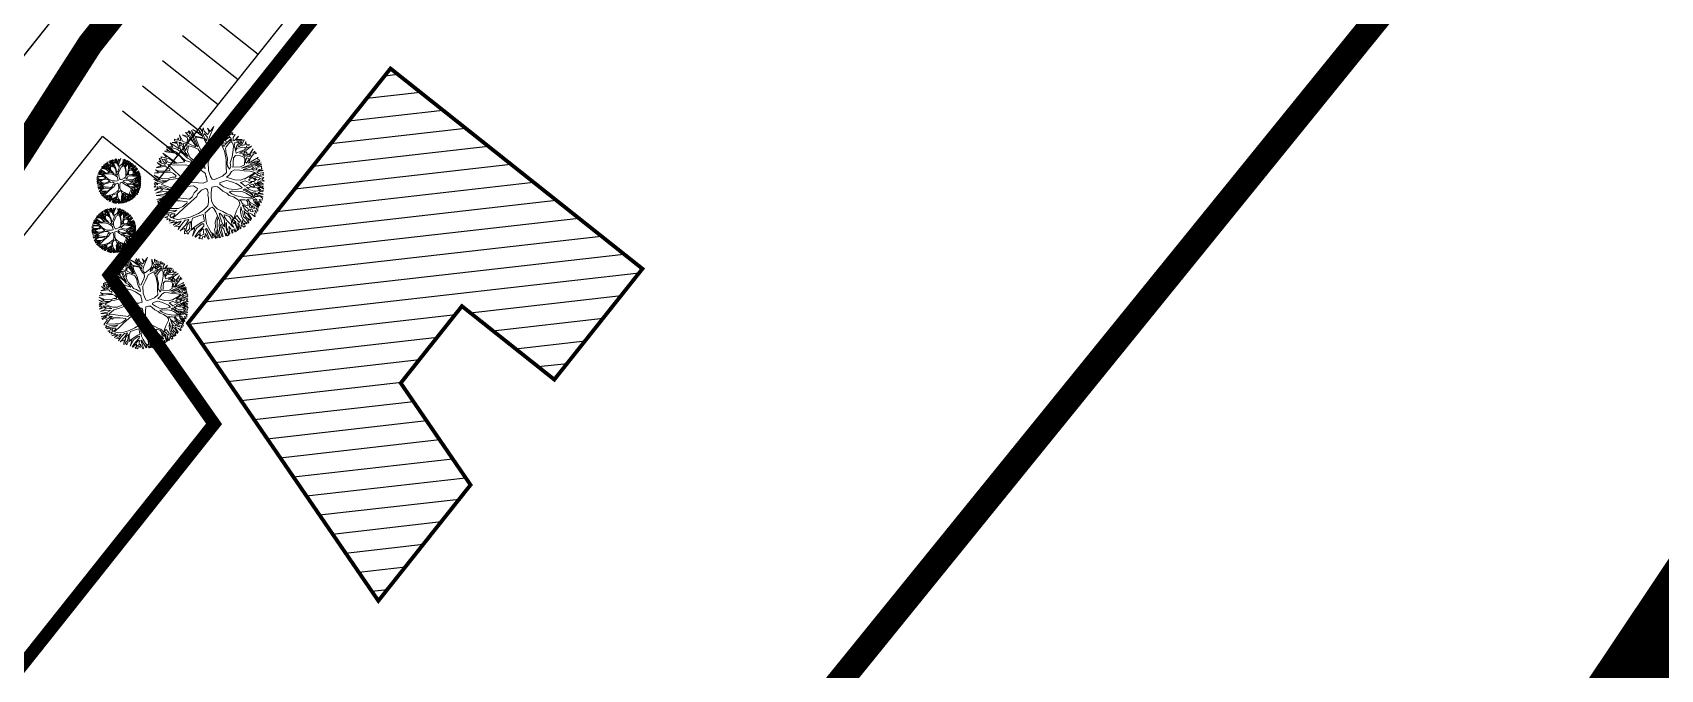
# Model space of a CAD drawing. Header units: metres. Extents: x -664657 to -643449, y -1076720 to -1062383.
# Drawn here: x -660908.2 to -660781.8, y -1067003.8 to -1066954.3 of the extents above; entities that cross this region are included whole.
import ezdxf

# ---------------------------------------------------------------- set-up
doc = ezdxf.new("R2010")
doc.units = ezdxf.units.M
doc.header["$LTSCALE"] = 0.1
doc.linetypes.add('DASHED', pattern=[19.05, 12.7, -6.35])
doc.linetypes.add('EVENDASH', pattern=[6.35, 3.175, -3.175])
doc.layers.get('0').update_dxf_attribs({"color": 8, "lineweight": 9})
doc.layers.add('AA_THER_DOPRAVA', color=142, linetype='Continuous')
doc.layers.add('AA_THER_KOMUNIKACE', color=201, linetype='Continuous')
doc.layers.add('AA_THER_STAFAZ', color=252, linetype='Continuous', lineweight=0)
doc.layers.add('FLOATING-WINDOWS', color=2, linetype='Continuous', plot=False)

# ---------------------------------------------------------------- blocks, each defined once
blk = doc.blocks.new('A$C0C461CEA')
for p, q in [((-0.108, 0.579), (-0.136, 0.688)), ((-0.136, 0.688), (-0.031, 0.479)), ((-0.062, 0.681), (-0.084, 0.71)), ((-0.084, 0.71), (-0.025, 0.681)), ((0.086, 0.573), (-0.062, 0.681)), ((-0.025, 0.681), (-0.029, 0.73)), ((-0.029, 0.73), (-0.001, 0.656)), ((0.063, 0.606), (-0.009, 0.765)), ((-0.009, 0.765), (0.101, 0.706)), ((0.049, 0.709), (0.1, 0.674)), ((0.071, 0.64), (0.049, 0.709)), ((0.101, 0.706), (0.094, 0.804)), ((0.094, 0.804), (0.195, 0.61)), ((0.1, 0.674), (0.148, 0.626)), ((0.214, 0.725), (0.134, 0.788)), ((0.134, 0.788), (0.212, 0.751)), ((0.191, 0.795), (0.205, 0.826)), ((0.231, 0.749), (0.191, 0.795)), ((0.195, 0.61), (0.214, 0.725)), ((0.205, 0.826), (0.247, 0.779)), ((0.212, 0.751), (0.231, 0.749)), ((0.226, 0.644), (0.236, 0.684)), ((0.236, 0.684), (0.278, 0.625)), ((0.247, 0.779), (0.283, 0.818)), ((0.256, 0.734), (0.28, 0.713)), ((0.257, 0.695), (0.256, 0.734)), ((0.272, 0.676), (0.257, 0.695)), ((0.291, 0.657), (0.272, 0.676)), ((0.283, 0.818), (0.273, 0.766)), ((0.273, 0.766), (0.303, 0.735)), ((0.28, 0.713), (0.29, 0.678)), ((0.29, 0.678), (0.291, 0.657)), ((0.298, 0.594), (0.316, 0.668)), ((0.303, 0.735), (0.335, 0.855)), ((0.316, 0.668), (0.354, 0.641)), ((0.335, 0.855), (0.332, 0.706)), ((0.332, 0.706), (0.398, 0.641)), ((0.448, 0.732), (0.381, 0.832)), ((0.381, 0.832), (0.473, 0.745)), ((0.398, 0.641), (0.448, 0.732)), ((0.438, 0.663), (0.419, 0.639)), ((0.471, 0.697), (0.438, 0.663)), ((0.483, 0.777), (0.463, 0.845)), ((0.463, 0.845), (0.503, 0.812)), ((0.482, 0.682), (0.471, 0.697)), ((0.473, 0.745), (0.483, 0.777)), ((0.492, 0.669), (0.482, 0.682)), ((0.49, 0.711), (0.491, 0.762)), ((0.505, 0.682), (0.49, 0.711)), ((0.491, 0.762), (0.519, 0.739)), ((0.503, 0.634), (0.492, 0.669)), ((0.503, 0.812), (0.541, 0.849)), ((0.518, 0.634), (0.505, 0.682)), ((0.519, 0.739), (0.518, 0.634)), ((0.541, 0.849), (0.523, 0.775)), ((0.523, 0.775), (0.552, 0.829)), ((0.539, 0.622), (0.547, 0.66)), ((0.544, 0.723), (0.568, 0.689)), ((0.547, 0.66), (0.544, 0.723)), ((0.552, 0.829), (0.55, 0.733)), ((0.55, 0.733), (0.572, 0.716)), ((0.568, 0.689), (0.562, 0.609)), ((0.572, 0.716), (0.592, 0.82)), ((0.6, 0.66), (0.581, 0.563)), ((0.592, 0.82), (0.599, 0.69)), ((0.599, 0.69), (0.656, 0.641)), ((0.629, 0.644), (0.6, 0.66)), ((0.732, 0.619), (0.623, 0.824)), ((0.623, 0.824), (0.721, 0.691)), ((0.721, 0.691), (0.725, 0.772)), ((0.725, 0.772), (0.739, 0.638)), ((0.739, 0.638), (0.773, 0.691)), ((0.773, 0.691), (0.762, 0.79)), ((0.762, 0.79), (0.78, 0.708)), ((0.78, 0.708), (0.782, 0.71)), ((0.782, 0.71), (0.826, 0.755)), ((0.826, 0.755), (0.807, 0.687)), ((0.807, 0.687), (0.84, 0.599)), ((1.024, 0.679), (0.847, 0.53)), ((0.888, 0.613), (0.897, 0.711)), ((0.897, 0.711), (0.915, 0.627)), ((0.915, 0.627), (1.024, 0.679)), ((-0.436, 0.238), (-0.503, 0.376)), ((-0.503, 0.376), (-0.397, 0.235)), ((-0.394, 0.371), (-0.482, 0.412)), ((-0.482, 0.412), (-0.394, 0.388)), ((-0.394, 0.388), (-0.424, 0.459)), ((-0.424, 0.459), (-0.372, 0.399)), ((-0.256, 0.32), (-0.394, 0.371)), ((-0.386, 0.487), (-0.377, 0.497)), ((-0.28, 0.452), (-0.386, 0.487)), ((-0.377, 0.497), (-0.291, 0.473)), ((-0.372, 0.399), (-0.265, 0.347)), ((-0.291, 0.473), (-0.326, 0.577)), ((-0.326, 0.577), (-0.279, 0.488)), ((-0.256, 0.522), (-0.284, 0.582)), ((-0.284, 0.582), (-0.25, 0.553)), ((-0.209, 0.421), (-0.28, 0.452)), ((-0.279, 0.488), (-0.209, 0.448)), ((-0.265, 0.347), (-0.176, 0.312)), ((-0.207, 0.472), (-0.256, 0.522)), ((-0.25, 0.553), (-0.251, 0.627)), ((-0.251, 0.627), (-0.205, 0.61)), ((-0.215, 0.587), (-0.164, 0.562)), ((-0.208, 0.57), (-0.215, 0.587)), ((-0.212, 0.536), (-0.208, 0.57)), ((-0.186, 0.48), (-0.212, 0.536)), ((-0.209, 0.448), (-0.207, 0.472)), ((-0.194, 0.381), (-0.209, 0.421)), ((-0.205, 0.61), (-0.205, 0.641)), ((-0.205, 0.641), (-0.143, 0.596)), ((-0.162, 0.346), (-0.194, 0.381)), ((-0.163, 0.47), (-0.186, 0.48)), ((-0.176, 0.312), (-0.162, 0.346)), ((-0.164, 0.562), (-0.163, 0.47)), ((-0.157, 0.436), (-0.114, 0.321)), ((-0.081, 0.391), (-0.157, 0.436)), ((-0.143, 0.596), (-0.108, 0.579)), ((-0.134, 0.562), (-0.138, 0.487)), ((-0.138, 0.487), (-0.095, 0.443)), ((-0.111, 0.544), (-0.134, 0.562)), ((-0.084, 0.536), (-0.111, 0.544)), ((-0.095, 0.443), (-0.013, 0.385)), ((-0.05, 0.471), (-0.084, 0.536)), ((0.012, 0.333), (-0.081, 0.391)), ((-0.013, 0.385), (-0.05, 0.471)), ((-0.031, 0.479), (0.019, 0.379)), ((-0.001, 0.656), (0.063, 0.606)), ((0.154, 0.269), (0.012, 0.333)), ((0.019, 0.379), (0.096, 0.349)), ((0.115, 0.58), (0.071, 0.64)), ((0.141, 0.467), (0.086, 0.573)), ((0.096, 0.349), (0.175, 0.322)), ((0.154, 0.458), (0.115, 0.58)), ((0.175, 0.322), (0.141, 0.467)), ((0.148, 0.626), (0.198, 0.54)), ((0.193, 0.345), (0.154, 0.458)), ((0.24, 0.295), (0.193, 0.345)), ((0.198, 0.54), (0.234, 0.438)), ((0.212, 0.581), (0.226, 0.644)), ((0.236, 0.499), (0.212, 0.581)), ((0.234, 0.438), (0.258, 0.367)), ((0.281, 0.388), (0.236, 0.499)), ((0.258, 0.367), (0.296, 0.309)), ((0.278, 0.625), (0.267, 0.543)), ((0.267, 0.543), (0.281, 0.388)), ((0.299, 0.519), (0.298, 0.594)), ((0.359, 0.578), (0.299, 0.519)), ((0.314, 0.414), (0.309, 0.363)), ((0.309, 0.363), (0.334, 0.286)), ((0.318, 0.477), (0.314, 0.414)), ((0.392, 0.572), (0.318, 0.477)), ((0.354, 0.641), (0.373, 0.618)), ((0.373, 0.618), (0.359, 0.578)), ((0.469, 0.501), (0.392, 0.572)), ((0.419, 0.639), (0.417, 0.618)), ((0.417, 0.618), (0.449, 0.568)), ((0.449, 0.568), (0.492, 0.518)), ((0.532, 0.422), (0.469, 0.501)), ((0.492, 0.518), (0.511, 0.491)), ((0.512, 0.575), (0.503, 0.634)), ((0.511, 0.491), (0.512, 0.575)), ((0.53, 0.531), (0.539, 0.622)), ((0.551, 0.471), (0.53, 0.531)), ((0.54, 0.324), (0.532, 0.422)), ((0.562, 0.609), (0.551, 0.471)), ((0.571, 0.374), (0.551, 0.283)), ((0.574, 0.456), (0.571, 0.374)), ((0.581, 0.563), (0.574, 0.456)), ((0.699, 0.587), (0.629, 0.644)), ((0.656, 0.641), (0.716, 0.594)), ((0.735, 0.569), (0.699, 0.587)), ((0.716, 0.594), (0.732, 0.619)), ((0.731, 0.289), (0.76, 0.363)), ((0.736, 0.502), (0.735, 0.569)), ((0.738, 0.409), (0.736, 0.502)), ((0.76, 0.363), (0.738, 0.409)), ((0.756, 0.617), (0.75, 0.55)), ((0.75, 0.55), (0.759, 0.494)), ((0.785, 0.647), (0.756, 0.617)), ((0.759, 0.494), (0.811, 0.549)), ((0.772, 0.454), (0.768, 0.41)), ((0.768, 0.41), (0.8, 0.37)), ((0.847, 0.53), (0.772, 0.454)), ((0.811, 0.549), (0.785, 0.647)), ((0.8, 0.37), (0.955, 0.401)), ((0.84, 0.599), (0.888, 0.613)), ((0.943, 0.354), (0.922, 0.336)), ((0.922, 0.336), (0.992, 0.342)), ((0.983, 0.384), (0.943, 0.354)), ((0.955, 0.401), (1.039, 0.454)), ((1.022, 0.404), (0.983, 0.384)), ((0.992, 0.342), (1.008, 0.359)), ((1.008, 0.359), (1.022, 0.404)), ((1.039, 0.454), (1.103, 0.589)), ((1.06, 0.421), (1.046, 0.396)), ((1.046, 0.396), (1.046, 0.37)), ((1.046, 0.37), (1.102, 0.394)), ((1.085, 0.438), (1.06, 0.421)), ((1.084, 0.364), (1.065, 0.329)), ((1.065, 0.329), (1.216, 0.353)), ((1.103, 0.589), (1.074, 0.465)), ((1.074, 0.465), (1.137, 0.506)), ((1.151, 0.377), (1.084, 0.364)), ((1.117, 0.447), (1.085, 0.438)), ((1.102, 0.394), (1.117, 0.447)), ((1.157, 0.334), (1.115, 0.327)), ((1.137, 0.506), (1.166, 0.562)), ((1.154, 0.472), (1.142, 0.409)), ((1.142, 0.409), (1.193, 0.416)), ((1.216, 0.393), (1.151, 0.377)), ((1.213, 0.508), (1.154, 0.472)), ((1.223, 0.332), (1.157, 0.334)), ((1.166, 0.562), (1.164, 0.508)), ((1.164, 0.508), (1.213, 0.508)), ((1.193, 0.416), (1.206, 0.47)), ((1.206, 0.47), (1.232, 0.441)), ((1.216, 0.353), (1.216, 0.393)), ((1.221, 0.303), (1.223, 0.332)), ((1.232, 0.441), (1.276, 0.429)), ((1.276, 0.429), (1.239, 0.399)), ((1.239, 0.399), (1.239, 0.378)), ((1.239, 0.378), (1.266, 0.383)), ((1.336, 0.335), (1.265, 0.299)), ((1.266, 0.383), (1.281, 0.398)), ((1.308, 0.383), (1.275, 0.358)), ((1.275, 0.358), (1.336, 0.335)), ((1.281, 0.398), (1.308, 0.383)), ((-0.493, -0.002), (-0.644, 0.041)), ((-0.644, 0.041), (-0.485, 0.03)), ((-0.635, 0.101), (-0.551, 0.117)), ((-0.519, 0.086), (-0.635, 0.101)), ((-0.612, 0.165), (-0.577, 0.172)), ((-0.557, 0.142), (-0.612, 0.165)), ((-0.577, 0.172), (-0.583, 0.229)), ((-0.583, 0.229), (-0.536, 0.174)), ((-0.551, 0.117), (-0.557, 0.142)), ((-0.526, 0.187), (-0.556, 0.247)), ((-0.556, 0.247), (-0.505, 0.187)), ((-0.495, 0.221), (-0.55, 0.309)), ((-0.55, 0.309), (-0.495, 0.256)), ((-0.536, 0.174), (-0.526, 0.187)), ((-0.509, 0.126), (-0.526, 0.126)), ((-0.526, 0.126), (-0.492, 0.08)), ((-0.485, 0.03), (-0.519, 0.086)), ((-0.416, 0.057), (-0.509, 0.126)), ((-0.505, 0.187), (-0.335, 0.163)), ((-0.495, 0.256), (-0.436, 0.238)), ((-0.415, 0.205), (-0.495, 0.221)), ((-0.492, 0.08), (-0.453, 0.038)), ((-0.444, 0.15), (-0.46, 0.141)), ((-0.46, 0.141), (-0.318, -0.013)), ((-0.453, 0.038), (-0.411, 0.003)), ((-0.353, 0.149), (-0.444, 0.15)), ((-0.354, -0.026), (-0.416, 0.057)), ((-0.335, 0.163), (-0.415, 0.205)), ((-0.411, 0.003), (-0.354, -0.026)), ((-0.397, 0.235), (-0.263, 0.181)), ((-0.273, 0.155), (-0.353, 0.149)), ((-0.191, 0.121), (-0.273, 0.155)), ((-0.263, 0.181), (-0.194, 0.167)), ((-0.174, 0.275), (-0.256, 0.32)), ((-0.194, 0.167), (-0.145, 0.146)), ((-0.099, 0.096), (-0.191, 0.121)), ((-0.142, 0.224), (-0.174, 0.275)), ((-0.145, 0.146), (-0.114, 0.159)), ((-0.114, 0.159), (-0.142, 0.224)), ((-0.114, 0.321), (-0.04, 0.095)), ((-0.05, 0.048), (-0.099, 0.096)), ((0, -0.086), (-0.05, 0.048)), ((-0.04, 0.095), (0.101, -0.11)), ((0.266, 0.178), (0.154, 0.269)), ((0.308, 0.222), (0.24, 0.295)), ((0.364, 0.065), (0.266, 0.178)), ((0.296, 0.309), (0.308, 0.222)), ((0.334, 0.286), (0.348, 0.221)), ((0.348, 0.221), (0.354, 0.16)), ((0.354, 0.16), (0.409, 0.103)), ((0.435, -0.079), (0.364, 0.065)), ((0.409, 0.103), (0.439, 0.053)), ((0.439, 0.053), (0.476, 0.01)), ((0.476, 0.01), (0.498, 0.096)), ((0.485, 0.148), (0.513, 0.258)), ((0.498, 0.096), (0.485, 0.148)), ((0.513, 0.258), (0.54, 0.324)), ((0.588, 0.099), (0.514, -0.053)), ((0.534, 0.218), (0.533, 0.155)), ((0.533, 0.155), (0.567, 0.153)), ((0.551, 0.283), (0.534, 0.218)), ((0.567, 0.153), (0.619, 0.192)), ((0.726, 0.197), (0.588, 0.099)), ((0.619, 0.192), (0.694, 0.255)), ((0.694, 0.255), (0.731, 0.289)), ((0.834, 0.289), (0.726, 0.197)), ((0.992, 0.29), (0.834, 0.289)), ((0.934, -0.024), (0.985, 0.138)), ((0.99, 0.078), (0.966, -0.017)), ((0.985, 0.138), (0.99, 0.219)), ((0.99, 0.219), (0.992, 0.29)), ((1.029, 0.181), (0.99, 0.078)), ((1.019, 0.28), (1.014, 0.25)), ((1.014, 0.25), (1.022, 0.223)), ((1.04, 0.305), (1.019, 0.28)), ((1.022, 0.223), (1.057, 0.251)), ((1.054, 0.196), (1.029, 0.181)), ((1.065, 0.28), (1.04, 0.305)), ((1.161, 0.247), (1.054, 0.196)), ((1.057, 0.251), (1.11, 0.266)), ((1.064, -0.035), (1.15, 0.081)), ((1.11, 0.266), (1.065, 0.28)), ((1.115, 0.327), (1.094, 0.318)), ((1.094, 0.318), (1.123, 0.272)), ((1.123, 0.272), (1.221, 0.303)), ((1.15, 0.081), (1.193, 0.151)), ((1.207, 0.21), (1.161, 0.247)), ((1.221, 0.277), (1.173, 0.268)), ((1.173, 0.268), (1.209, 0.239)), ((1.184, 0.044), (1.176, -0.007)), ((1.242, 0.072), (1.184, 0.044)), ((1.201, 0.118), (1.192, 0.06)), ((1.192, 0.06), (1.242, 0.105)), ((1.193, 0.151), (1.207, 0.21)), ((1.249, 0.194), (1.201, 0.132)), ((1.201, 0.132), (1.201, 0.118)), ((1.209, 0.239), (1.221, 0.277)), ((1.265, 0.299), (1.236, 0.242)), ((1.236, 0.242), (1.263, 0.236)), ((1.242, 0.105), (1.277, 0.128)), ((1.297, 0.051), (1.242, 0.072)), ((1.268, 0.179), (1.249, 0.194)), ((1.263, 0.236), (1.379, 0.275)), ((1.314, 0.169), (1.268, 0.179)), ((1.294, 0.108), (1.276, 0.086)), ((1.276, 0.086), (1.305, 0.077)), ((1.277, 0.128), (1.319, 0.158)), ((1.411, 0.18), (1.289, 0.213)), ((1.289, 0.213), (1.317, 0.184)), ((1.327, 0.131), (1.294, 0.108)), ((1.347, 0.037), (1.297, 0.051)), ((1.379, 0.275), (1.301, 0.236)), ((1.301, 0.236), (1.411, 0.18)), ((1.305, 0.077), (1.384, 0.138)), ((1.319, 0.158), (1.314, 0.169)), ((1.317, 0.184), (1.443, 0.155)), ((1.367, 0.149), (1.327, 0.131)), ((1.443, 0.155), (1.34, 0.081)), ((1.34, 0.081), (1.406, 0.061)), ((1.386, 0.006), (1.347, 0.037)), ((1.384, 0.138), (1.367, 0.149)), ((1.367, -0.026), (1.386, 0.006)), ((1.421, 0.016), (1.398, -0.011)), ((1.406, 0.061), (1.454, 0.109)), ((1.495, 0.013), (1.421, 0.016)), ((1.454, 0.109), (1.431, 0.05)), ((1.431, 0.05), (1.495, 0.013)), ((-0.721, -0.288), (-0.583, -0.227)), ((-0.67, -0.354), (-0.721, -0.288)), ((-0.701, -0.157), (-0.672, -0.144)), ((-0.634, -0.167), (-0.701, -0.157)), ((-0.672, -0.144), (-0.697, -0.115)), ((-0.697, -0.115), (-0.649, -0.134)), ((-0.599, -0.118), (-0.687, -0.081)), ((-0.687, -0.081), (-0.582, -0.108)), ((-0.508, -0.101), (-0.659, -0.004)), ((-0.659, -0.004), (-0.5, -0.057)), ((-0.49, -0.229), (-0.658, -0.302)), ((-0.658, -0.302), (-0.588, -0.343)), ((-0.649, -0.134), (-0.599, -0.118)), ((-0.583, -0.227), (-0.634, -0.167)), ((-0.561, -0.129), (-0.611, -0.142)), ((-0.611, -0.142), (-0.575, -0.175)), ((-0.582, -0.108), (-0.544, -0.105)), ((-0.575, -0.175), (-0.552, -0.204)), ((-0.519, -0.137), (-0.561, -0.129)), ((-0.552, -0.204), (-0.506, -0.197)), ((-0.544, -0.105), (-0.508, -0.101)), ((-0.491, -0.179), (-0.519, -0.137)), ((-0.506, -0.197), (-0.448, -0.22)), ((-0.5, -0.057), (-0.412, -0.054)), ((-0.412, -0.054), (-0.493, -0.002)), ((-0.33, -0.078), (-0.491, -0.12)), ((-0.491, -0.12), (-0.481, -0.145)), ((-0.444, -0.203), (-0.491, -0.179)), ((-0.465, -0.267), (-0.49, -0.229)), ((-0.481, -0.145), (-0.435, -0.149)), ((-0.431, -0.251), (-0.465, -0.267)), ((-0.448, -0.22), (-0.444, -0.203)), ((-0.435, -0.149), (-0.35, -0.207)), ((-0.402, -0.266), (-0.431, -0.251)), ((-0.281, -0.328), (-0.402, -0.266)), ((-0.35, -0.207), (-0.2, -0.314)), ((-0.208, -0.104), (-0.33, -0.078)), ((-0.318, -0.013), (-0.221, -0.06)), ((-0.167, -0.411), (-0.281, -0.328)), ((-0.221, -0.06), (-0.118, -0.072)), ((-0.023, -0.134), (-0.208, -0.104)), ((-0.2, -0.314), (-0.141, -0.358)), ((-0.118, -0.072), (-0.051, -0.067)), ((-0.051, -0.067), (0, -0.086)), ((-0.025, -0.371), (0.046, -0.318)), ((0.101, -0.19), (-0.023, -0.134)), ((0.046, -0.318), (0.128, -0.29)), ((0.101, -0.11), (0.215, -0.18)), ((0.147, -0.271), (0.101, -0.19)), ((0.128, -0.29), (0.147, -0.271)), ((0.215, -0.18), (0.302, -0.23)), ((0.302, -0.23), (0.386, -0.241)), ((0.386, -0.241), (0.412, -0.157)), ((0.412, -0.132), (0.435, -0.079)), ((0.412, -0.157), (0.412, -0.132)), ((0.514, -0.053), (0.492, -0.182)), ((0.492, -0.182), (0.493, -0.246)), ((0.493, -0.246), (0.533, -0.274)), ((0.533, -0.274), (0.71, -0.29)), ((0.71, -0.29), (0.814, -0.262)), ((0.814, -0.262), (0.864, -0.159)), ((0.846, -0.329), (0.914, -0.295)), ((0.864, -0.159), (0.934, -0.024)), ((0.908, -0.119), (0.897, -0.15)), ((0.897, -0.15), (0.901, -0.228)), ((0.901, -0.228), (0.946, -0.198)), ((0.966, -0.017), (0.908, -0.119)), ((0.914, -0.295), (0.987, -0.292)), ((0.946, -0.198), (0.973, -0.127)), ((0.973, -0.127), (1.064, -0.035)), ((1.009, -0.187), (0.98, -0.225)), ((0.98, -0.225), (1.12, -0.297)), ((0.987, -0.292), (1.076, -0.35)), ((1.026, -0.151), (1.009, -0.187)), ((1.084, -0.067), (1.026, -0.151)), ((1.138, -0.047), (1.084, -0.067)), ((1.12, -0.297), (1.208, -0.294)), ((1.322, -0.346), (1.122, -0.328)), ((1.122, -0.328), (1.314, -0.377)), ((1.225, -0.095), (1.138, -0.047)), ((1.176, -0.007), (1.277, -0.02)), ((1.208, -0.294), (1.276, -0.187)), ((1.271, -0.153), (1.225, -0.095)), ((1.231, -0.04), (1.321, -0.091)), ((1.289, -0.041), (1.231, -0.04)), ((1.287, -0.212), (1.256, -0.26)), ((1.256, -0.26), (1.262, -0.288)), ((1.262, -0.288), (1.356, -0.236)), ((1.276, -0.187), (1.271, -0.153)), ((1.277, -0.02), (1.367, -0.026)), ((1.324, -0.116), (1.277, -0.096)), ((1.277, -0.096), (1.303, -0.157)), ((1.318, -0.192), (1.287, -0.212)), ((1.346, -0.047), (1.289, -0.041)), ((1.394, -0.229), (1.298, -0.308)), ((1.298, -0.308), (1.389, -0.301)), ((1.303, -0.157), (1.324, -0.116)), ((1.356, -0.236), (1.318, -0.192)), ((1.321, -0.091), (1.346, -0.047)), ((1.347, -0.14), (1.333, -0.161)), ((1.333, -0.161), (1.36, -0.194)), ((1.439, -0.334), (1.334, -0.329)), ((1.334, -0.329), (1.521, -0.375)), ((1.374, -0.053), (1.346, -0.093)), ((1.346, -0.093), (1.374, -0.091)), ((1.368, -0.148), (1.347, -0.14)), ((1.374, -0.091), (1.353, -0.129)), ((1.353, -0.129), (1.41, -0.147)), ((1.36, -0.194), (1.389, -0.194)), ((1.4, -0.166), (1.368, -0.148)), ((1.514, -0.029), (1.374, -0.053)), ((1.389, -0.194), (1.421, -0.179)), ((1.389, -0.301), (1.527, -0.295)), ((1.476, -0.191), (1.394, -0.229)), ((1.398, -0.011), (1.514, -0.029)), ((1.421, -0.179), (1.4, -0.166)), ((1.41, -0.147), (1.519, -0.094)), ((1.519, -0.094), (1.431, -0.145)), ((1.431, -0.145), (1.486, -0.17)), ((1.541, -0.201), (1.476, -0.191)), ((1.486, -0.17), (1.527, -0.148)), ((1.527, -0.295), (1.496, -0.321)), ((1.496, -0.321), (1.528, -0.358)), ((1.527, -0.148), (1.511, -0.184)), ((1.511, -0.184), (1.541, -0.201)), ((-0.722, -0.374), (-0.67, -0.354)), ((-0.605, -0.381), (-0.722, -0.374)), ((-0.671, -0.512), (-0.715, -0.477)), ((-0.715, -0.477), (-0.643, -0.483)), ((-0.705, -0.422), (-0.705, -0.403)), ((-0.705, -0.403), (-0.475, -0.468)), ((-0.602, -0.457), (-0.705, -0.422)), ((-0.697, -0.539), (-0.671, -0.512)), ((-0.651, -0.541), (-0.697, -0.539)), ((-0.537, -0.67), (-0.676, -0.63)), ((-0.676, -0.63), (-0.569, -0.633)), ((-0.67, -0.585), (-0.643, -0.564)), ((-0.628, -0.583), (-0.67, -0.585)), ((-0.643, -0.564), (-0.651, -0.541)), ((-0.643, -0.483), (-0.602, -0.457)), ((-0.569, -0.633), (-0.628, -0.583)), ((-0.562, -0.478), (-0.608, -0.497)), ((-0.608, -0.497), (-0.603, -0.545)), ((-0.429, -0.459), (-0.605, -0.381)), ((-0.603, -0.545), (-0.555, -0.54)), ((-0.588, -0.343), (-0.459, -0.411)), ((-0.569, -0.566), (-0.571, -0.578)), ((-0.571, -0.578), (-0.503, -0.638)), ((-0.439, -0.537), (-0.569, -0.566)), ((-0.528, -0.49), (-0.562, -0.478)), ((-0.555, -0.54), (-0.523, -0.534)), ((-0.5, -0.512), (-0.528, -0.49)), ((-0.523, -0.534), (-0.5, -0.512)), ((-0.503, -0.638), (-0.373, -0.687)), ((-0.475, -0.468), (-0.429, -0.459)), ((-0.459, -0.411), (-0.383, -0.446)), ((-0.274, -0.489), (-0.439, -0.537)), ((-0.383, -0.446), (-0.284, -0.456)), ((-0.284, -0.456), (-0.182, -0.436)), ((-0.099, -0.448), (-0.274, -0.489)), ((-0.182, -0.436), (-0.167, -0.411)), ((-0.141, -0.358), (-0.098, -0.387)), ((0.06, -0.41), (-0.099, -0.448)), ((-0.098, -0.387), (-0.025, -0.371)), ((0.101, -0.37), (0.06, -0.41)), ((0.202, -0.337), (0.101, -0.37)), ((0.165, -0.682), (0.215, -0.623)), ((0.284, -0.347), (0.202, -0.337)), ((0.215, -0.623), (0.252, -0.551)), ((0.252, -0.551), (0.271, -0.484)), ((0.271, -0.484), (0.295, -0.448)), ((0.276, -0.629), (0.273, -0.73)), ((0.309, -0.559), (0.276, -0.629)), ((0.301, -0.364), (0.284, -0.347)), ((0.295, -0.448), (0.313, -0.389)), ((0.313, -0.389), (0.301, -0.364)), ((0.348, -0.481), (0.309, -0.559)), ((0.414, -0.386), (0.348, -0.481)), ((0.482, -0.404), (0.414, -0.386)), ((0.518, -0.429), (0.482, -0.404)), ((0.544, -0.477), (0.518, -0.429)), ((0.574, -0.561), (0.544, -0.477)), ((0.627, -0.632), (0.574, -0.561)), ((0.601, -0.382), (0.587, -0.408)), ((0.587, -0.408), (0.628, -0.487)), ((0.66, -0.39), (0.601, -0.382)), ((0.648, -0.697), (0.627, -0.632)), ((0.628, -0.487), (0.7, -0.576)), ((0.74, -0.406), (0.66, -0.39)), ((0.68, -0.635), (0.71, -0.698)), ((0.723, -0.641), (0.68, -0.635)), ((0.7, -0.576), (0.793, -0.643)), ((0.755, -0.654), (0.723, -0.641)), ((0.768, -0.431), (0.74, -0.406)), ((0.793, -0.687), (0.755, -0.654)), ((0.831, -0.489), (0.768, -0.431)), ((0.773, -0.347), (0.846, -0.329)), ((0.833, -0.407), (0.773, -0.347)), ((0.793, -0.643), (0.86, -0.669)), ((0.885, -0.552), (0.831, -0.489)), ((0.896, -0.469), (0.833, -0.407)), ((0.927, -0.618), (0.885, -0.552)), ((0.987, -0.527), (0.896, -0.469)), ((0.953, -0.683), (0.927, -0.618)), ((0.973, -0.572), (1.072, -0.589)), ((0.997, -0.622), (0.973, -0.572)), ((1.063, -0.541), (0.987, -0.527)), ((1.018, -0.681), (0.997, -0.622)), ((1.084, -0.55), (1.063, -0.541)), ((1.072, -0.589), (1.119, -0.642)), ((1.076, -0.35), (1.146, -0.402)), ((1.24, -0.542), (1.084, -0.55)), ((1.119, -0.642), (1.171, -0.679)), ((1.135, -0.61), (1.181, -0.601)), ((1.169, -0.658), (1.135, -0.61)), ((1.146, -0.366), (1.331, -0.398)), ((1.205, -0.406), (1.146, -0.366)), ((1.146, -0.402), (1.247, -0.462)), ((1.218, -0.683), (1.169, -0.658)), ((1.271, -0.556), (1.173, -0.572)), ((1.173, -0.572), (1.345, -0.623)), ((1.181, -0.601), (1.228, -0.603)), ((1.293, -0.438), (1.205, -0.406)), ((1.228, -0.603), (1.262, -0.674)), ((1.328, -0.531), (1.24, -0.542)), ((1.247, -0.462), (1.328, -0.531)), ((1.339, -0.652), (1.266, -0.621)), ((1.266, -0.621), (1.279, -0.67)), ((1.32, -0.545), (1.271, -0.556)), ((1.35, -0.423), (1.293, -0.438)), ((1.308, -0.455), (1.382, -0.454)), ((1.323, -0.478), (1.308, -0.455)), ((1.314, -0.377), (1.526, -0.421)), ((1.362, -0.62), (1.32, -0.545)), ((1.436, -0.382), (1.322, -0.346)), ((1.367, -0.498), (1.323, -0.478)), ((1.331, -0.398), (1.35, -0.423)), ((1.367, -0.69), (1.339, -0.652)), ((1.345, -0.623), (1.362, -0.62)), ((1.492, -0.575), (1.361, -0.539)), ((1.361, -0.539), (1.376, -0.585)), ((1.404, -0.631), (1.364, -0.641)), ((1.364, -0.641), (1.432, -0.706)), ((1.403, -0.475), (1.367, -0.498)), ((1.526, -0.421), (1.375, -0.412)), ((1.375, -0.412), (1.53, -0.449)), ((1.376, -0.585), (1.48, -0.613)), ((1.382, -0.454), (1.403, -0.475)), ((1.434, -0.521), (1.395, -0.521)), ((1.395, -0.521), (1.492, -0.575)), ((1.457, -0.664), (1.404, -0.631)), ((1.53, -0.449), (1.415, -0.452)), ((1.415, -0.452), (1.445, -0.477)), ((1.485, -0.543), (1.434, -0.521)), ((1.521, -0.375), (1.436, -0.382)), ((1.513, -0.369), (1.439, -0.334)), ((1.461, -0.634), (1.444, -0.636)), ((1.444, -0.636), (1.457, -0.664)), ((1.445, -0.477), (1.505, -0.474)), ((1.48, -0.613), (1.461, -0.634)), ((1.505, -0.474), (1.477, -0.522)), ((1.477, -0.522), (1.485, -0.543)), ((1.528, -0.358), (1.513, -0.369)), ((-0.639, -0.698), (-0.537, -0.67)), ((-0.507, -0.691), (-0.639, -0.698)), ((-0.54, -0.767), (-0.622, -0.732)), ((-0.622, -0.732), (-0.532, -0.735)), ((-0.483, -0.76), (-0.59, -0.822)), ((-0.59, -0.822), (-0.54, -0.767)), ((-0.568, -0.862), (-0.416, -0.81)), ((-0.457, -0.859), (-0.568, -0.862)), ((-0.532, -0.735), (-0.456, -0.699)), ((-0.519, -0.958), (-0.457, -0.859)), ((-0.458, -0.964), (-0.519, -0.958)), ((-0.456, -0.699), (-0.507, -0.691)), ((-0.374, -0.724), (-0.483, -0.76)), ((-0.463, -0.909), (-0.469, -0.936)), ((-0.469, -0.936), (-0.415, -0.93)), ((-0.446, -0.892), (-0.463, -0.909)), ((-0.456, -0.999), (-0.458, -0.964)), ((-0.402, -0.959), (-0.456, -0.999)), ((-0.388, -0.824), (-0.446, -0.892)), ((-0.416, -0.81), (-0.302, -0.746)), ((-0.415, -0.93), (-0.381, -0.913)), ((-0.275, -0.955), (-0.402, -0.959)), ((-0.396, -1.075), (-0.275, -0.955)), ((-0.237, -0.968), (-0.396, -1.075)), ((-0.329, -0.8), (-0.388, -0.824)), ((-0.381, -0.913), (-0.335, -0.847)), ((-0.302, -0.746), (-0.374, -0.724)), ((-0.373, -0.687), (-0.256, -0.714)), ((-0.322, -0.887), (-0.355, -0.942)), ((-0.355, -0.942), (-0.206, -0.924)), ((-0.335, -0.847), (-0.287, -0.798)), ((-0.287, -0.798), (-0.329, -0.8)), ((-0.283, -0.813), (-0.322, -0.887)), ((-0.221, -0.753), (-0.283, -0.813)), ((-0.256, -0.714), (-0.076, -0.727)), ((-0.105, -0.95), (-0.237, -0.968)), ((-0.092, -0.771), (-0.221, -0.753)), ((-0.206, -0.924), (-0.095, -0.918)), ((-0.078, -0.962), (-0.105, -0.95)), ((-0.102, -1.004), (-0.078, -0.962)), ((-0.095, -0.918), (-0.04, -0.918)), ((-0.004, -0.791), (-0.092, -0.771)), ((-0.076, -0.727), (0.048, -0.713)), ((-0.04, -0.918), (-0.024, -0.869)), ((-0.027, -0.987), (-0.034, -1.08)), ((0.014, -0.86), (-0.027, -0.987)), ((-0.024, -0.869), (-0.002, -0.812)), ((-0.002, -0.812), (-0.004, -0.791)), ((0.055, -0.78), (0.014, -0.86)), ((0.048, -0.713), (0.165, -0.682)), ((0.103, -0.771), (0.055, -0.78)), ((0.185, -0.745), (0.103, -0.771)), ((0.142, -1.04), (0.206, -0.982)), ((0.246, -0.974), (0.184, -1.043)), ((0.227, -0.745), (0.185, -0.745)), ((0.206, -0.982), (0.243, -0.953)), ((0.25, -0.786), (0.227, -0.745)), ((0.23, -1.077), (0.246, -0.974)), ((0.243, -0.953), (0.249, -0.862)), ((0.249, -0.862), (0.25, -0.786)), ((0.273, -0.73), (0.303, -0.824)), ((0.292, -0.925), (0.277, -0.999)), ((0.309, -0.927), (0.292, -0.925)), ((0.303, -0.824), (0.376, -0.924)), ((0.33, -0.981), (0.309, -0.927)), ((0.333, -1.053), (0.33, -0.981)), ((0.376, -0.924), (0.427, -1.003)), ((0.706, -0.765), (0.648, -0.697)), ((0.693, -0.999), (0.75, -0.958)), ((0.766, -0.864), (0.706, -0.765)), ((0.71, -0.698), (0.771, -0.775)), ((0.75, -0.958), (0.766, -0.918)), ((0.766, -0.918), (0.766, -0.864)), ((0.771, -0.775), (0.873, -0.86)), ((0.789, -0.874), (0.884, -0.921)), ((0.804, -0.903), (0.789, -0.874)), ((0.861, -0.713), (0.793, -0.687)), ((0.804, -0.956), (0.804, -0.903)), ((0.813, -0.977), (0.804, -0.956)), ((0.841, -1.024), (0.813, -0.977)), ((0.86, -0.669), (0.919, -0.683)), ((0.923, -0.765), (0.861, -0.713)), ((0.873, -0.86), (0.932, -0.9)), ((0.884, -0.921), (0.914, -0.946)), ((0.914, -0.946), (0.914, -0.998)), ((0.919, -0.683), (0.953, -0.683)), ((0.975, -0.826), (0.923, -0.765)), ((0.932, -0.9), (0.98, -0.916)), ((0.939, -0.942), (0.95, -1.023)), ((0.95, -0.942), (0.939, -0.942)), ((0.943, -0.738), (0.987, -0.729)), ((0.979, -0.769), (0.943, -0.738)), ((1.04, -0.98), (0.95, -0.942)), ((1.031, -0.928), (0.975, -0.826)), ((1.005, -0.804), (0.979, -0.769)), ((0.98, -0.916), (1.029, -0.945)), ((0.987, -0.729), (1.026, -0.796)), ((1.045, -0.869), (1.005, -0.804)), ((1.087, -0.68), (1.018, -0.681)), ((1.026, -0.796), (1.051, -0.84)), ((1.029, -0.945), (1.031, -0.928)), ((1.032, -1.052), (1.04, -0.98)), ((1.033, -0.716), (1.053, -0.774)), ((1.078, -0.743), (1.033, -0.716)), ((1.075, -0.925), (1.045, -0.869)), ((1.05, -0.921), (1.086, -0.98)), ((1.051, -0.97), (1.05, -0.921)), ((1.051, -0.84), (1.075, -0.882)), ((1.086, -0.98), (1.051, -0.97)), ((1.053, -0.774), (1.127, -0.856)), ((1.075, -0.882), (1.075, -0.925)), ((1.111, -0.744), (1.078, -0.743)), ((1.259, -1.006), (1.085, -0.865)), ((1.085, -0.865), (1.242, -1.046)), ((1.171, -0.679), (1.087, -0.68)), ((1.098, -0.94), (1.107, -0.921)), ((1.105, -0.963), (1.098, -0.94)), ((1.099, -0.713), (1.174, -0.717)), ((1.139, -0.759), (1.099, -0.713)), ((1.156, -0.996), (1.105, -0.963)), ((1.107, -0.921), (1.156, -0.965)), ((1.151, -0.786), (1.111, -0.744)), ((1.127, -0.856), (1.163, -0.878)), ((1.193, -0.78), (1.139, -0.759)), ((1.217, -0.83), (1.151, -0.786)), ((1.156, -0.965), (1.156, -0.996)), ((1.163, -0.878), (1.239, -0.897)), ((1.174, -0.717), (1.193, -0.78)), ((1.249, -0.922), (1.189, -0.924)), ((1.189, -0.924), (1.265, -0.987)), ((1.239, -0.897), (1.217, -0.83)), ((1.262, -0.674), (1.218, -0.683)), ((1.22, -0.716), (1.225, -0.775)), ((1.246, -0.741), (1.22, -0.716)), ((1.225, -0.775), (1.289, -0.835)), ((1.293, -0.863), (1.24, -0.831)), ((1.24, -0.831), (1.264, -0.903)), ((1.269, -0.792), (1.246, -0.741)), ((1.281, -0.953), (1.249, -0.922)), ((1.265, -0.987), (1.259, -1.006)), ((1.264, -0.903), (1.302, -0.93)), ((1.292, -0.73), (1.269, -0.733)), ((1.269, -0.733), (1.293, -0.833)), ((1.289, -0.835), (1.269, -0.792)), ((1.279, -0.67), (1.304, -0.696)), ((1.302, -0.93), (1.281, -0.953)), ((1.314, -0.791), (1.292, -0.73)), ((1.293, -0.833), (1.345, -0.856)), ((1.327, -0.913), (1.293, -0.863)), ((1.304, -0.696), (1.367, -0.69)), ((1.366, -0.826), (1.314, -0.791)), ((1.345, -0.856), (1.318, -0.856)), ((1.318, -0.856), (1.327, -0.913)), ((1.351, -0.74), (1.321, -0.736)), ((1.321, -0.736), (1.366, -0.826)), ((1.406, -0.775), (1.351, -0.74)), ((1.432, -0.706), (1.386, -0.715)), ((1.386, -0.715), (1.406, -0.775)), ((-0.36, -1.114), (-0.235, -1.047)), ((-0.351, -1.121), (-0.36, -1.114)), ((-0.255, -1.094), (-0.351, -1.121)), ((-0.305, -1.172), (-0.267, -1.159)), ((-0.305, -1.187), (-0.305, -1.172)), ((-0.273, -1.193), (-0.305, -1.187)), ((-0.254, -1.22), (-0.273, -1.193)), ((-0.267, -1.159), (-0.255, -1.094)), ((-0.227, -1.182), (-0.254, -1.22)), ((-0.242, -1.119), (-0.248, -1.151)), ((-0.248, -1.151), (-0.172, -1.146)), ((-0.222, -1.071), (-0.242, -1.119)), ((-0.235, -1.047), (-0.102, -1.004)), ((-0.189, -1.184), (-0.227, -1.182)), ((-0.142, -1.045), (-0.222, -1.071)), ((-0.141, -1.15), (-0.193, -1.224)), ((-0.193, -1.224), (-0.189, -1.184)), ((-0.172, -1.146), (-0.16, -1.106)), ((-0.16, -1.106), (-0.125, -1.059)), ((-0.146, -1.278), (-0.141, -1.15)), ((-0.125, -1.278), (-0.146, -1.278)), ((-0.125, -1.059), (-0.142, -1.045)), ((-0.109, -1.185), (-0.125, -1.278)), ((-0.098, -1.074), (-0.109, -1.185)), ((-0.075, -1.069), (-0.098, -1.074)), ((-0.066, -1.3), (-0.075, -1.069)), ((-0.041, -1.296), (-0.066, -1.3)), ((-0.029, -1.216), (-0.041, -1.296)), ((-0.034, -1.08), (-0.027, -1.189)), ((-0.006, -1.273), (-0.029, -1.216)), ((-0.027, -1.189), (0.003, -1.241)), ((-0.005, -1.34), (-0.006, -1.273)), ((0.016, -1.281), (-0.005, -1.34)), ((0.003, -1.241), (0.022, -1.26)), ((0.029, -1.341), (0.016, -1.281)), ((0.022, -1.26), (0.051, -1.215)), ((0.051, -1.215), (0.056, -1.171)), ((0.053, -1.265), (0.052, -1.345)), ((0.097, -1.194), (0.053, -1.265)), ((0.056, -1.171), (0.102, -1.129)), ((0.072, -1.268), (0.097, -1.194)), ((0.075, -1.366), (0.072, -1.268)), ((0.102, -1.252), (0.094, -1.366)), ((0.102, -1.129), (0.142, -1.04)), ((0.122, -1.171), (0.102, -1.252)), ((0.184, -1.043), (0.122, -1.171)), ((0.128, -1.374), (0.143, -1.221)), ((0.143, -1.221), (0.197, -1.113)), ((0.183, -1.225), (0.149, -1.374)), ((0.207, -1.153), (0.183, -1.225)), ((0.197, -1.113), (0.23, -1.077)), ((0.2, -1.386), (0.217, -1.3)), ((0.232, -1.127), (0.207, -1.153)), ((0.217, -1.3), (0.228, -1.245)), ((0.219, -1.203), (0.227, -1.18)), ((0.228, -1.245), (0.219, -1.203)), ((0.227, -1.18), (0.232, -1.127)), ((0.264, -1.085), (0.258, -1.15)), ((0.258, -1.15), (0.261, -1.188)), ((0.261, -1.188), (0.267, -1.213)), ((0.264, -1.316), (0.263, -1.398)), ((0.277, -0.999), (0.264, -1.085)), ((0.284, -1.234), (0.264, -1.316)), ((0.267, -1.213), (0.294, -1.15)), ((0.279, -1.392), (0.297, -1.24)), ((0.325, -1.162), (0.284, -1.234)), ((0.294, -1.15), (0.321, -1.112)), ((0.347, -1.25), (0.294, -1.391)), ((0.297, -1.24), (0.34, -1.156)), ((0.321, -1.112), (0.333, -1.053)), ((0.34, -1.156), (0.325, -1.162)), ((0.338, -1.397), (0.36, -1.309)), ((0.36, -1.309), (0.347, -1.25)), ((0.374, -0.999), (0.362, -1.036)), ((0.362, -1.036), (0.365, -1.114)), ((0.365, -1.114), (0.382, -1.166)), ((0.41, -1.033), (0.374, -0.999)), ((0.382, -1.166), (0.395, -1.216)), ((0.395, -1.216), (0.4, -1.254)), ((0.4, -1.254), (0.409, -1.275)), ((0.409, -1.275), (0.423, -1.315)), ((0.444, -1.071), (0.41, -1.033)), ((0.418, -1.245), (0.443, -1.184)), ((0.423, -1.315), (0.418, -1.245)), ((0.427, -1.003), (0.48, -1.062)), ((0.443, -1.184), (0.457, -1.127)), ((0.457, -1.127), (0.444, -1.071)), ((0.48, -1.148), (0.458, -1.192)), ((0.458, -1.192), (0.465, -1.255)), ((0.486, -1.253), (0.46, -1.398)), ((0.465, -1.255), (0.5, -1.209)), ((0.48, -1.062), (0.512, -1.16)), ((0.5, -1.209), (0.48, -1.148)), ((0.482, -1.299), (0.513, -1.24)), ((0.493, -1.337), (0.482, -1.299)), ((0.513, -1.215), (0.486, -1.253)), ((0.539, -1.269), (0.494, -1.396)), ((0.512, -1.16), (0.558, -1.109)), ((0.513, -1.24), (0.513, -1.215)), ((0.564, -1.133), (0.538, -1.164)), ((0.538, -1.164), (0.551, -1.2)), ((0.541, -1.319), (0.539, -1.269)), ((0.551, -1.2), (0.555, -1.234)), ((0.555, -1.234), (0.577, -1.28)), ((0.558, -1.109), (0.631, -1.046)), ((0.596, -1.13), (0.564, -1.133)), ((0.577, -1.28), (0.61, -1.247)), ((0.603, -1.193), (0.596, -1.13)), ((0.598, -1.319), (0.639, -1.264)), ((0.61, -1.247), (0.603, -1.193)), ((0.639, -1.264), (0.628, -1.352)), ((0.631, -1.046), (0.693, -0.999)), ((0.692, -1.098), (0.664, -1.19)), ((0.664, -1.19), (0.665, -1.262)), ((0.665, -1.262), (0.678, -1.314)), ((0.678, -1.314), (0.695, -1.358)), ((0.746, -1.013), (0.692, -1.098)), ((0.695, -1.217), (0.726, -1.131)), ((0.724, -1.278), (0.695, -1.217)), ((0.72, -1.371), (0.724, -1.278)), ((0.726, -1.085), (0.746, -1.013)), ((0.726, -1.131), (0.726, -1.085)), ((0.751, -1.301), (0.737, -1.372)), ((0.745, -1.173), (0.74, -1.228)), ((0.74, -1.228), (0.746, -1.259)), ((0.766, -1.11), (0.745, -1.173)), ((0.746, -1.259), (0.797, -1.349)), ((0.797, -1.349), (0.751, -1.301)), ((0.77, -1.152), (0.766, -1.11)), ((0.794, -1.206), (0.77, -1.152)), ((0.79, -1.059), (0.793, -1.031)), ((0.802, -1.122), (0.79, -1.059)), ((0.793, -1.031), (0.796, -0.994)), ((0.797, -1.267), (0.794, -1.206)), ((0.796, -0.994), (0.85, -1.098)), ((0.81, -1.334), (0.797, -1.267)), ((0.821, -1.155), (0.802, -1.122)), ((0.873, -1.249), (0.817, -1.181)), ((0.817, -1.181), (0.817, -1.235)), ((0.817, -1.235), (0.825, -1.323)), ((0.854, -1.157), (0.821, -1.155)), ((0.885, -1.058), (0.841, -1.024)), ((0.85, -1.098), (0.854, -1.157)), ((0.894, -1.316), (0.873, -1.249)), ((0.88, -1.134), (0.881, -1.188)), ((0.924, -1.173), (0.88, -1.134)), ((0.881, -1.188), (0.919, -1.222)), ((0.914, -0.998), (0.885, -1.058)), ((0.913, -1.32), (0.894, -1.316)), ((0.903, -1.11), (0.906, -1.064)), ((0.924, -1.139), (0.903, -1.11)), ((0.906, -1.064), (0.934, -1.03)), ((0.929, -1.257), (0.913, -1.32)), ((0.919, -1.222), (0.924, -1.173)), ((0.939, -1.127), (0.924, -1.139)), ((0.967, -1.269), (0.929, -1.257)), ((0.934, -1.03), (0.94, -1.076)), ((0.94, -1.076), (0.939, -1.127)), ((0.949, -1.154), (0.955, -1.101)), ((0.985, -1.168), (0.949, -1.154)), ((0.95, -1.023), (1.001, -1.095)), ((0.955, -1.101), (0.983, -1.126)), ((1.007, -1.252), (0.962, -1.21)), ((0.962, -1.21), (0.967, -1.269)), ((0.983, -1.126), (0.985, -1.168)), ((1.001, -1.095), (1.036, -1.157)), ((1.044, -1.201), (1.006, -1.17)), ((1.006, -1.17), (1.011, -1.208)), ((1.015, -1.233), (1.007, -1.252)), ((1.011, -1.208), (1.015, -1.233)), ((1.059, -1.178), (1.032, -1.052)), ((1.036, -1.157), (1.049, -1.184)), ((1.049, -1.184), (1.044, -1.201)), ((1.059, -1.012), (1.058, -1.092)), ((1.058, -1.092), (1.075, -1.163)), ((1.08, -1.009), (1.059, -1.012)), ((1.075, -1.163), (1.059, -1.178)), ((1.097, -1.037), (1.08, -1.009)), ((1.085, -1.069), (1.097, -1.037)), ((1.092, -1.167), (1.085, -1.069)), ((1.103, -1.165), (1.092, -1.167)), ((1.115, -1.083), (1.103, -1.165)), ((1.155, -1.127), (1.115, -1.083)), ((1.192, -1.097), (1.14, -1.053)), ((1.14, -1.053), (1.155, -1.127)), ((1.242, -1.046), (1.185, -0.992)), ((1.185, -0.992), (1.213, -1.063)), ((1.213, -1.063), (1.192, -1.097)), ((0.052, -1.345), (0.029, -1.341)), ((0.094, -1.366), (0.075, -1.366)), ((0.149, -1.374), (0.128, -1.374)), ((0.206, -1.388), (0.2, -1.386)), ((0.229, -1.342), (0.206, -1.388)), ((0.233, -1.402), (0.229, -1.342)), ((0.263, -1.398), (0.233, -1.402)), ((0.294, -1.391), (0.279, -1.392)), ((0.355, -1.395), (0.338, -1.397)), ((0.377, -1.342), (0.355, -1.395)), ((0.403, -1.357), (0.377, -1.342)), ((0.406, -1.411), (0.403, -1.357)), ((0.432, -1.344), (0.406, -1.411)), ((0.42, -1.407), (0.432, -1.344)), ((0.46, -1.398), (0.42, -1.407)), ((0.477, -1.394), (0.493, -1.337)), ((0.494, -1.396), (0.477, -1.394)), ((0.527, -1.399), (0.541, -1.319)), ((0.544, -1.397), (0.527, -1.399)), ((0.583, -1.338), (0.544, -1.397)), ((0.607, -1.407), (0.583, -1.338)), ((0.628, -1.352), (0.598, -1.319)), ((0.637, -1.397), (0.607, -1.407)), ((0.65, -1.333), (0.637, -1.397)), ((0.687, -1.373), (0.65, -1.333)), ((0.695, -1.358), (0.687, -1.373)), ((0.737, -1.372), (0.72, -1.371)), ((0.825, -1.323), (0.81, -1.334))]:
    blk.add_line(p, q)

msp = doc.modelspace()

# ---------------------------------------------------------------- hatches: boundary and pattern name
at = {"layer": 'FLOATING-WINDOWS'}
h = msp.add_hatch(dxfattribs=at)
h.set_pattern_fill('ANSI31', color=256, scale=0.5, style=0)
h.set_pattern_definition([(6.512676, (-656652.2474, -1070280.881), (-0.18005906, 1.57725552), [])])
h.paths.add_polyline_path([(-660896.143, -1066976.86), (-660881.356, -1066998.433), (-660874.195, -1066989.425), (-660879.617, -1066981.513), (-660874.865, -1066975.536), (-660867.688, -1066981.242), (-660860.843, -1066972.632), (-660880.411, -1066957.073)])
h.paths.add_polyline_path([(-660945.973, -1066783.744), (-660960.989, -1066771.805), (-660967.694, -1066780.239), (-660952.679, -1066792.178)])

# ---------------------------------------------------------------- linework, layer by layer
at = {"layer": 'AA_THER_DOPRAVA', "color": 136, "linetype": 'EVENDASH', "ltscale": 5}
for points, const_width in [([(-660633.884, -1066782.077), (-660694.931, -1066871.624), (-660799.098, -1067027.456), (-660824.584, -1067067.026), (-660858.398, -1067113.134), (-660901.528, -1067167.707), (-660916.115, -1067184.608), (-660936.473, -1067203.127), (-661030.11, -1067284.122)], 6), ([(-660784.462, -1066929.381), (-660855.838, -1067017.426), (-660868.132, -1067032.889)], 2)]:
    msp.add_lwpolyline(points, dxfattribs=dict(at, const_width=const_width))
at = {"layer": 'AA_THER_DOPRAVA', "color": 23, "linetype": 'DASHED', "ltscale": 0.5, "const_width": 1}
msp.add_lwpolyline([(-661017.422, -1067139.769), (-660894.117, -1066984.683), (-660902.235, -1066973.127), (-660840.011, -1066894.866), (-660849.475, -1066887.514)], dxfattribs=at)
at = {"layer": 'AA_THER_DOPRAVA', "const_width": 2}
msp.add_lwpolyline([(-660890.593, -1066938.64), (-660903.751, -1066955.188), (-660909.779, -1066964.581), (-660909.779, -1066964.581), (-660909.779, -1066964.581), (-660909.779, -1066964.581)], dxfattribs=at)
at = {"layer": 'AA_THER_KOMUNIKACE'}
for p, q in [((-660917.029, -1066966.29), (-660895.186, -1066938.816)), ((-660914.49, -1066963.096), (-660895.186, -1066938.816)), ((-660898.477, -1066965.773), (-660879.807, -1066942.291)), ((-660890.698, -1066955.989), (-660895.003, -1066952.566)), ((-660892.254, -1066957.946), (-660896.559, -1066954.523)), ((-660893.809, -1066959.903), (-660898.115, -1066956.48)), ((-660895.365, -1066961.86), (-660899.67, -1066958.437)), ((-660896.921, -1066963.816), (-660901.226, -1066960.394)), ((-660917.287, -1066980.594), (-660902.782, -1066962.35)), ((-660898.477, -1066965.773), (-660902.782, -1066962.35))]:
    msp.add_line(p, q, dxfattribs=at)
at = {"layer": 'FLOATING-WINDOWS', "const_width": 0.3}
msp.add_lwpolyline([(-660896.143, -1066976.86), (-660881.356, -1066998.433), (-660874.195, -1066989.425), (-660879.617, -1066981.513), (-660874.865, -1066975.536), (-660867.688, -1066981.242), (-660860.843, -1066972.632), (-660880.411, -1066957.073)], close=True, dxfattribs=at)

# ---------------------------------------------------------------- block references
at = {"layer": 'AA_THER_STAFAZ', "linetype": 'Continuous'}
for p, xscale, yscale, zscale, rotation in [((-660896.391, -1066965.737), 3.840000000034844, 3.84000000001397, 3.840000000000001, 28.03608760909739), ((-660902.261, -1066965.723), 1.536000000013938, 1.536000000005588, 1.536, 28.03608760909738), ((-660902.654, -1066969.546), 1.536000000013938, 1.536000000005588, 1.536, 28.03608760909738), ((-660901.114, -1066975.123), 3.110400000028225, 3.110400000011316, 3.110400000000001, 28.03608760909738)]:
    msp.add_blockref('A$C0C461CEA', p, dxfattribs=dict(at, xscale=xscale, yscale=yscale, zscale=zscale, rotation=rotation))

doc.saveas('drawing.dxf')
